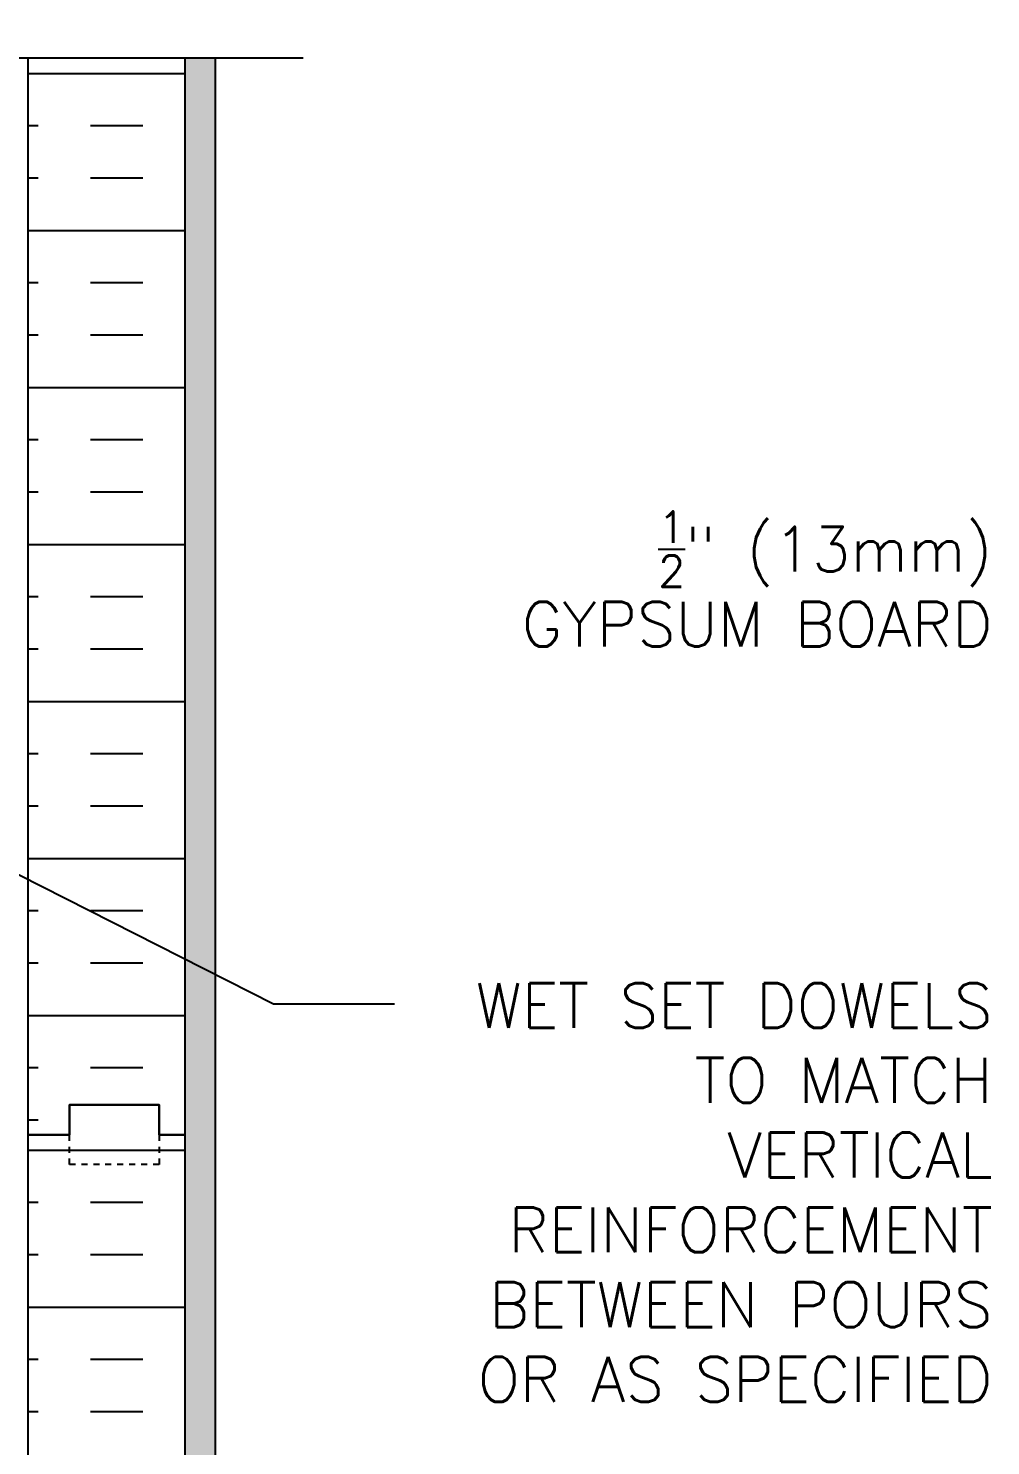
# Model space of a CAD drawing. Header units: inches. Extents: x 43.7 to 99.9, y 14.4 to 88.7.
# Drawn here: x 81.64 to 97.74, y 64.46 to 88.16 of the extents above; entities that cross this region are included whole.
import ezdxf

# ---------------------------------------------------------------- set-up
doc = ezdxf.new("R2010")
doc.units = ezdxf.units.IN
doc.header["$MEASUREMENT"] = 0
doc.linetypes.add('DASHED2', pattern=[0.375, 0.25, -0.125])
doc.linetypes.add('DASHEDX2', pattern=[1.5, 1, -0.5])
for name, color, linetype in [('CUT PLANE', 9, 'Continuous'), ('HATCH', 12, 'Continuous'), ('line25', 2, 'Continuous'), ('LINE50', 5, 'Continuous'), ('LINE9', 9, 'Continuous'), ('TEXT', 4, 'Continuous')]:
    doc.layers.add(name, color=color, linetype=linetype)
doc.styles.add('DIM', font='romans.shx', dxfattribs={"width": 0.7})
doc.styles.add('ROMANS', font='romans.shx', dxfattribs={"height": 1.125})
doc.dimstyles.new('ext_12', dxfattribs={"dimscale": 12, "dimtxt": 0.09375, "dimasz": 0.09375, "dimexe": 0.09375, "dimexo": 0.0625, "dimgap": 0.0625, "dimtad": 1, "dimdec": 1, "dimzin": 3, "dimdsep": 46, "dimlunit": 4, "dimtxsty": 'DIM', "dimcen": 0.09, "dimdle": 0.09375, "dimclrt": 4, "dimadec": 0, "dimazin": 0, "dimtfac": 1, "dimtdec": 1, "dimtmove": 2, "dimatfit": 3, "dimfxl": 0, "dimfrac": 2, "dimtolj": 1, "dimtzin": 0, "dimarcsym": 0})

msp = doc.modelspace()

# ---------------------------------------------------------------- hatches: boundary and pattern name
at = {"layer": 'HATCH'}
h = msp.add_hatch(dxfattribs=at)
h.set_pattern_fill('INSUL', color=256, scale=7, style=0)
h.set_pattern_definition([(180, (3007.8047, -327.3486), (0, 2.625), []), (180, (3007.8047, -326.4736), (0, 2.625), [0.875, -0.875]), (180, (3007.8047, -325.5986), (0, 2.625), [0.875, -0.875])])
h.paths.add_polyline_path([(84.268, 69.661), (83.831, 69.661), (83.831, 70.161), (82.331, 70.161), (82.331, 69.661), (81.643, 69.661), (81.643, 87.661), (82.331, 87.661), (82.331, 88.161), (83.831, 88.161), (83.831, 87.661), (84.268, 87.661)])
h = msp.add_hatch(dxfattribs=at)
h.set_pattern_fill('AR-SAND', color=256, scale=0.25, style=0)
h.set_pattern_definition([(37.5, (109.22753, 13.7785), (-0.0157483, 0.481706), [0, -0.38, 0, -0.425, 0, -0.40625]), (7.5, (109.2275, 13.7785), (0.442444, 0.7055365), [0, -0.205, 0, -0.3425, 0, -0.13125]), (327.5, (108.92003, 13.7785), (0.7785355, 0.0014148), [0, -0.125, 0, -0.45, 0, -0.5875]), (317.5, (108.92, 13.7785), (0.7515317, 0.219419), [0, -0.0625, 0, -0.295, 0, -0.3375])])
h.paths.add_polyline_path([(84.768, 87.661), (84.268, 87.661), (84.268, 69.661), (84.268, 51.661), (84.768, 51.661)])
h = msp.add_hatch(dxfattribs=at)
h.set_pattern_fill('INSUL', color=256, scale=7, style=0)
h.set_pattern_definition([(180, (3007.8047, -345.3486), (0, 2.625), []), (180, (3007.8047, -344.4736), (0, 2.625), [0.875, -0.875]), (180, (3007.8047, -343.5986), (0, 2.625), [0.875, -0.875])])
h.paths.add_polyline_path([(84.268, 51.661), (83.831, 51.661), (83.831, 52.161), (82.331, 52.161), (82.331, 51.661), (81.643, 51.661), (81.643, 69.661), (82.331, 69.661), (82.331, 70.161), (83.831, 70.161), (83.831, 69.661), (84.268, 69.661)])

# ---------------------------------------------------------------- linework, layer by layer
at = {"layer": 'CUT PLANE'}
msp.add_line((86.242, 87.661), (74.643, 87.661), dxfattribs=at)
at = {"layer": 'line25'}
for p, q in [((81.643, 69.661), (81.643, 87.661)), ((81.643, 51.661), (81.643, 69.661))]:
    msp.add_line(p, q, dxfattribs=at)
at = {"layer": 'LINE50'}
for p, q in [((84.268, 69.661), (84.268, 87.661)), ((84.268, 51.661), (84.268, 69.661))]:
    msp.add_line(p, q, dxfattribs=at)
for points in [[(81.643, 69.661), (82.331, 69.661), (82.331, 70.161), (83.831, 70.161), (83.831, 69.661), (84.268, 69.661)], [(84.268, 69.661), (83.831, 69.661), (83.831, 70.161), (82.331, 70.161), (82.331, 69.661), (81.643, 69.661)]]:
    msp.add_lwpolyline(points, dxfattribs=at)
at = {"layer": 'LINE9'}
msp.add_line((84.768, 87.661), (84.768, 51.661), dxfattribs=at)
at = {"layer": 'LINE9', "linetype": 'DASHED2', "ltscale": 0.15}
msp.add_lwpolyline([(83.831, 69.661), (83.831, 69.661), (83.831, 69.161), (82.331, 69.161), (82.331, 69.661), (82.331, 69.661)], dxfattribs=at)
at = {"layer": 'TEXT'}
msp.add_lwpolyline([(84.768, 79.475, 0, 0.36, 0), (85.848, 79.475, 0, 0, 0), (91.145, 79.475, 0, 0, 0)], format="xyseb", dxfattribs=at)

# ---------------------------------------------------------------- texts
at = {"layer": 'TEXT', "linetype": 'DASHEDX2', "char_height": 0.75, "width": 10.16974, "attachment_point": 6, "style": 'ROMANS'}
for s, insert in [('\\A1; {\\H0.7x;\\S1/2;}" (13mm) GYPSUM BOARD', (97.772, 78.953)), ('\\A1;WET SET DOWELS TO MATCH VERTICAL REINFORCEMENT BETWEEN POURS OR AS SPECIFIED', (97.772, 68.696))]:
    msp.add_mtext(s, dxfattribs=dict(at, insert=insert))

# ---------------------------------------------------------------- leaders
at = {"layer": 'TEXT'}
msp.add_leader([(72.692, 78.464), (85.745, 71.848), (87.766, 71.848)], dimstyle='ext_12', override={"dimgap": 0.0625, "dimtad": 0}, dxfattribs=at)

doc.saveas('drawing.dxf')
